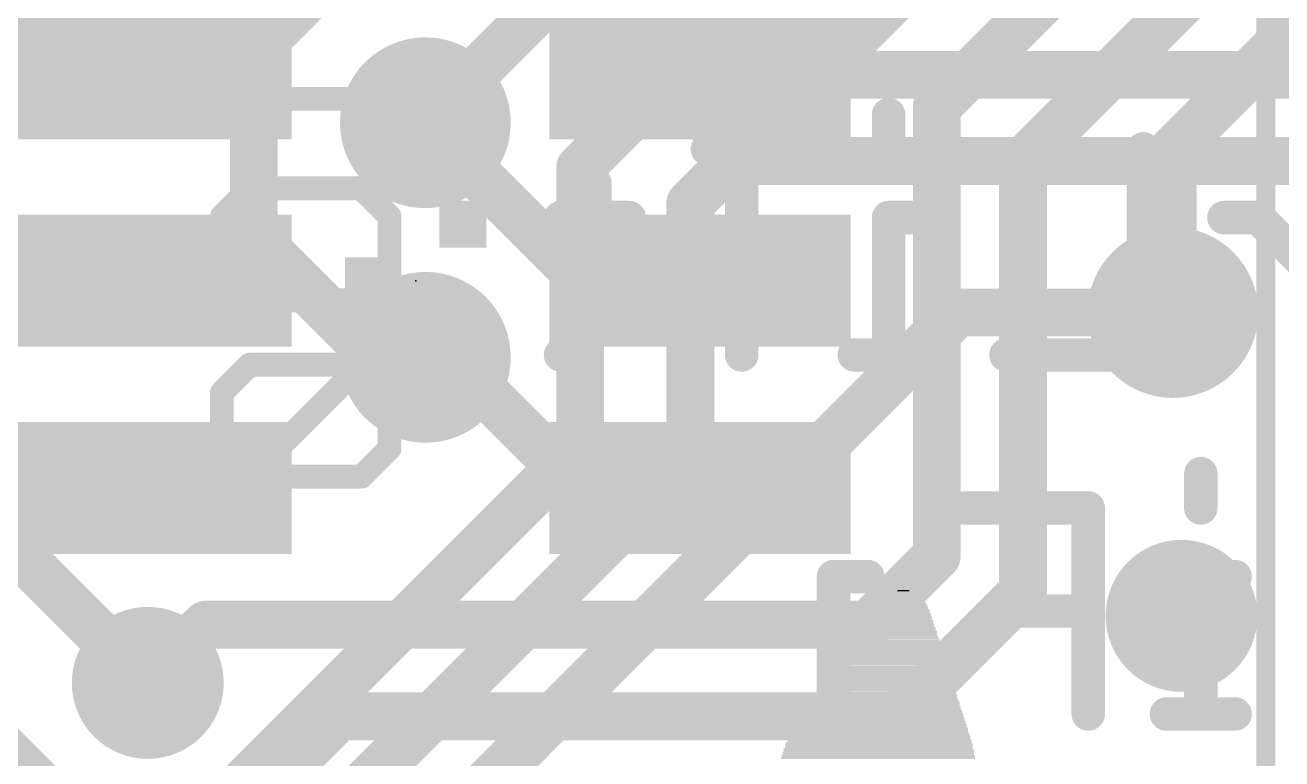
# Model space of a CAD drawing. Extents: x -0.1 to 35.6, y -0.1 to 17.9.
# Drawn here: x 14.97 to 21.64, y 9.88 to 13.78 of the extents above; entities that cross this region are included whole.
import ezdxf

# ---------------------------------------------------------------- set-up
doc = ezdxf.new("R2010")
doc.units = 0
for name, color, linetype in [('1', 12, 'CONTINUOUS'), ('16', 5, 'CONTINUOUS'), ('18', 110, 'CONTINUOUS'), ('21', 40, 'CONTINUOUS'), ('22', 6, 'CONTINUOUS'), ('23', 40, 'CONTINUOUS')]:
    doc.layers.add(name, color=color, linetype=linetype)

# ---------------------------------------------------------------- blocks, each defined once
blk = doc.blocks.new('RECT')
blk.add_solid([(-0.5, -0.5), (0.5, -0.5), (-0.5, 0.5), (0.5, 0.5)])
blk = doc.blocks.new('ROUNDV')
at = {"const_width": 0.5}
blk.add_lwpolyline([(0, -0.25, 1), (0, 0.25, 1), (0, -0.25)], format="xyb", dxfattribs=at)

msp = doc.modelspace()

# ---------------------------------------------------------------- linework, layer by layer
at = {"layer": '1', "const_width": 0.254}
for points in [[(21.0015, 15.3357), (19.1864, 13.5206)], [(21.344, 14.8785), (19.8086, 13.3432)], [(21.6338, 14.4213), (20.2658, 13.0533)], [(21.8682, 13.9202), (21.0615, 13.1135)], [(15.5854, 13.5206), (14.6962, 13.5206)], [(19.1864, 13.5206), (18.5514, 13.5206)], [(19.8086, 13.3432), (19.8086, 10.9608)], [(17.9324, 12.4206), (17.0942, 13.2588)], [(21.0615, 13.1135), (21.0615, 12.252)], [(20.2658, 13.0533), (20.2658, 10.7714)], [(15.5854, 12.4206), (14.7382, 12.4206)], [(18.5514, 12.4206), (17.9324, 12.4206)], [(17.0942, 12.0142), (17.2228, 12.0142)], [(17.9164, 11.3206), (17.2228, 12.0142)], [(15.5854, 11.3206), (14.6964, 11.3206)], [(18.5514, 11.3206), (17.9164, 11.3206)], [(19.4436, 10.5958), (19.8086, 10.9608)], [(20.2658, 10.7714), (19.6036, 10.1092)], [(15.621, 10.287), (15.9298, 10.5958)], [(19.4436, 10.5958), (15.9298, 10.5958)], [(16.637, 10.1092), (15.748, 9.2202)], [(19.6036, 10.1092), (16.637, 10.1092)]]:
    msp.add_lwpolyline(points, dxfattribs=at)
at = {"layer": '1', "const_width": 0.127}
for points in [[(15.5854, 13.4571, 1), (15.5854, 13.5841)], [(18.5514, 13.5841, 1), (18.5514, 13.4571)], [(19.1415, 13.5655, 1), (19.2313, 13.4757)], [(19.1864, 13.4571, 1), (19.1864, 13.5841)], [(19.8721, 13.3432, 1), (19.7451, 13.3432)], [(19.7637, 13.3881, 1), (19.8535, 13.2983)], [(17.1391, 13.3037, 1), (17.0493, 13.2139)], [(21.125, 13.1135, 1), (20.998, 13.1135)], [(21.0166, 13.1584, 1), (21.1064, 13.0686)], [(20.3293, 13.0533, 1), (20.2023, 13.0533)], [(20.2209, 13.0982, 1), (20.3107, 13.0084)], [(15.5854, 12.3571, 1), (15.5854, 12.4841)], [(17.9324, 12.4841, 1), (17.9324, 12.3571)], [(18.5514, 12.3571, 1), (18.5514, 12.4841)], [(17.8875, 12.3757, 1), (17.9773, 12.4655)], [(20.998, 12.252, 1), (21.125, 12.252)], [(17.0942, 12.0777, 1), (17.0942, 11.9507)], [(17.2677, 12.0591, 1), (17.1779, 11.9693)], [(17.2228, 11.9507, 1), (17.2228, 12.0777)], [(15.5854, 11.2571, 1), (15.5854, 11.3841)], [(17.9164, 11.3841, 1), (17.9164, 11.2571)], [(17.8715, 11.2757, 1), (17.9613, 11.3655)], [(18.5514, 11.2571, 1), (18.5514, 11.3841)], [(19.8535, 10.9159, 1), (19.7637, 11.0057)], [(19.7451, 10.9608, 1), (19.8721, 10.9608)], [(20.3107, 10.7265, 1), (20.2209, 10.8163)], [(20.2023, 10.7714, 1), (20.3293, 10.7714)], [(15.9298, 10.6593, 1), (15.9298, 10.5323)], [(15.9747, 10.5509, 1), (15.8849, 10.6407)], [(19.3987, 10.6407, 1), (19.4885, 10.5509)], [(19.4436, 10.5323, 1), (19.4436, 10.6593)], [(15.5761, 10.3319, 1), (15.6659, 10.2421)], [(16.637, 10.1727, 1), (16.637, 10.0457)], [(16.6819, 10.0643, 1), (16.5921, 10.1541)], [(19.5587, 10.1541, 1), (19.6485, 10.0643)], [(19.6036, 10.0457, 1), (19.6036, 10.1727)]]:
    msp.add_lwpolyline(points, format="xyb", dxfattribs=at)
at = {"layer": '16', "const_width": 0.254}
for points in [[(16.9769, 14.4272), (16.1838, 13.6341)], [(17.8054, 13.97), (17.0942, 13.2588)], [(16.1838, 13.6341), (16.1838, 12.6549)], [(17.9159, 13.0199), (18.4088, 13.5128)], [(28.2323, 13.5128), (18.4088, 13.5128)], [(17.9159, 11.5426), (17.9159, 13.0199)], [(18.5001, 12.8305), (18.7252, 13.0556)], [(18.7252, 13.0556), (28.4216, 13.0556)], [(18.5001, 11.4802), (18.5001, 12.8305)], [(16.8245, 12.0142), (16.1838, 12.6549)], [(19.9185, 12.252), (16.1207, 8.4542)], [(21.0615, 12.252), (19.9185, 12.252)], [(17.0942, 12.0142), (16.8245, 12.0142)], [(15.621, 10.287), (14.351, 11.557)], [(15.8689, 9.4956), (17.9159, 11.5426)], [(16.0583, 9.0384), (18.5001, 11.4802)], [(13.4882, 11.3098), (15.3024, 9.4956)]]:
    msp.add_lwpolyline(points, dxfattribs=at)
at = {"layer": '16', "const_width": 0.127}
for points in [[(16.2473, 13.6341, 1), (16.1203, 13.6341)], [(16.1389, 13.679, 1), (16.2287, 13.5892)], [(18.4088, 13.5763, 1), (18.4088, 13.4493)], [(18.4537, 13.4679, 1), (18.3639, 13.5577)], [(17.0493, 13.3037, 1), (17.1391, 13.2139)], [(17.9794, 13.0199, 1), (17.8524, 13.0199)], [(18.7252, 13.1191, 1), (18.7252, 12.9921)], [(18.7701, 13.0107, 1), (18.6803, 13.1005)], [(17.871, 13.0648, 1), (17.9608, 12.975)], [(18.5636, 12.8305, 1), (18.4366, 12.8305)], [(18.4552, 12.8754, 1), (18.545, 12.7856)], [(16.2287, 12.6998, 1), (16.1389, 12.61)], [(16.1203, 12.6549, 1), (16.2473, 12.6549)], [(19.9185, 12.3155, 1), (19.9185, 12.1885)], [(19.9634, 12.2071, 1), (19.8736, 12.2969)], [(21.0615, 12.1885, 1), (21.0615, 12.3155)], [(16.8245, 12.0777, 1), (16.8245, 11.9507)], [(17.0942, 11.9507, 1), (17.0942, 12.0777)], [(16.7796, 11.9693, 1), (16.8694, 12.0591)], [(17.8524, 11.5426, 1), (17.9794, 11.5426)], [(17.9608, 11.4977, 1), (17.871, 11.5875)], [(18.545, 11.4353, 1), (18.4552, 11.5251)], [(18.4366, 11.4802, 1), (18.5636, 11.4802)], [(15.5761, 10.2421, 1), (15.6659, 10.3319)]]:
    msp.add_lwpolyline(points, format="xyb", dxfattribs=at)
at = {"layer": '21'}
for points, const_width in [([(21.555, 3.89), (21.555, 13.89)], 0.1), ([(17.9089, 10.5901), (16.1779, 10.5901)], 0.2032)]:
    msp.add_lwpolyline(points, dxfattribs=dict(at, const_width=const_width))
at = {"layer": '21', "const_width": 0.1016}
for points in [[(16.1779, 10.6409, 1), (16.1779, 10.5393)], [(17.9089, 10.5393, 1), (17.9089, 10.6409)]]:
    msp.add_lwpolyline(points, format="xyb", dxfattribs=at)
at = {"layer": '22'}
for points, const_width in [([(16.0139, 13.5341), (16.0139, 13.2375)], 0.127), ([(16.9037, 13.5341), (16.9037, 13.2375)], 0.127), ([(16.9037, 13.3858), (16.0139, 13.3858)], 0.127), ([(19.5529, 13.3022), (19.5529, 13.12)], 0.1778), ([(18.7733, 12.9378), (18.5911, 13.12)], 0.1778), ([(20.9045, 13.12), (20.9045, 12.0269)], 0.1778), ([(17.9937, 12.9378), (17.9937, 12.2091)], 0.1778), ([(18.7733, 12.0269), (18.7733, 12.9378)], 0.1778), ([(16.0139, 12.7621), (16.1622, 12.9104)], 0.127), ([(16.1622, 12.9104), (16.7554, 12.9104)], 0.127), ([(16.7554, 12.9104), (16.9037, 12.7621)], 0.127), ([(16.0139, 12.4655), (16.0139, 12.7621)], 0.127), ([(16.9037, 12.7621), (16.9037, 12.4655)], 0.127), ([(18.1759, 12.7557), (17.8115, 12.7557)], 0.1778), ([(19.7351, 12.7557), (19.5529, 12.7557)], 0.1778), ([(19.5529, 12.7557), (19.5529, 12.0269)], 0.1778), ([(21.5146, 12.7557), (21.3324, 12.7557)], 0.1778), ([(21.879, 12.3913), (21.5146, 12.7557)], 0.1778), ([(18.9555, 12.5735), (18.5911, 12.5735)], 0.1778), ([(16.1622, 12.3172), (16.0139, 12.4655)], 0.127), ([(16.9037, 12.4655), (16.7554, 12.3172)], 0.127), ([(16.7554, 12.3172), (16.1622, 12.3172)], 0.127), ([(17.9937, 12.2091), (17.8115, 12.0269)], 0.1778), ([(19.7351, 12.0269), (19.3707, 12.0269)], 0.1778), ([(20.9045, 12.0269), (20.1757, 12.0269)], 0.1778), ([(16.1622, 11.9749), (16.0139, 11.8266)], 0.127), ([(16.7554, 11.9749), (16.1622, 11.9749)], 0.127), ([(16.7554, 11.9749), (16.1622, 11.3817)], 0.127), ([(16.9037, 11.8266), (16.7554, 11.9749)], 0.127), ([(16.0139, 11.8266), (16.0139, 11.53)], 0.127), ([(16.9037, 11.53), (16.9037, 11.8266)], 0.127), ([(16.0139, 11.53), (16.1622, 11.3817)], 0.127), ([(16.7554, 11.3817), (16.9037, 11.53)], 0.127), ([(19.2605, 11.3972), (19.2605, 11.215)], 0.1778), ([(21.2095, 11.3972), (21.2095, 11.215)], 0.1778), ([(16.1622, 11.3817), (16.7554, 11.3817)], 0.127), ([(20.6121, 11.215), (19.8834, 11.215)], 0.1778), ([(20.6121, 10.1219), (20.6121, 11.215)], 0.1778), ([(19.4427, 10.8507), (19.2605, 10.8507)], 0.1778), ([(19.2605, 10.8507), (19.2605, 10.1219)], 0.1778), ([(21.3917, 10.8507), (21.2095, 10.8507)], 0.1778), ([(21.2095, 10.8507), (21.2095, 10.1219)], 0.1778), ([(20.6121, 10.6685), (20.2477, 10.6685)], 0.1778), ([(19.4427, 10.1219), (19.0783, 10.1219)], 0.1778), ([(21.3917, 10.1219), (21.0273, 10.1219)], 0.1778)]:
    msp.add_lwpolyline(points, dxfattribs=dict(at, const_width=const_width))
for points, const_width in [([(16.0457, 13.5341, 1), (15.9822, 13.5341)], 0.0635), ([(16.9354, 13.5341, 1), (16.872, 13.5341)], 0.0635), ([(16.0139, 13.4175, 1), (16.0139, 13.354)], 0.0635), ([(16.9037, 13.354, 1), (16.9037, 13.4175)], 0.0635), ([(19.5973, 13.3022, 1), (19.5084, 13.3022)], 0.0889), ([(15.9822, 13.2375, 1), (16.0457, 13.2375)], 0.0635), ([(16.872, 13.2375, 1), (16.9354, 13.2375)], 0.0635), ([(18.6225, 13.1515, 1), (18.5597, 13.0886)], 0.0889), ([(20.9489, 13.12, 1), (20.86, 13.12)], 0.0889), ([(19.5084, 13.12, 1), (19.5973, 13.12)], 0.0889), ([(18.0381, 12.9378, 1), (17.9492, 12.9378)], 0.0889), ([(18.8177, 12.9378, 1), (18.7288, 12.9378)], 0.0889), ([(18.7418, 12.9064, 1), (18.8047, 12.9693)], 0.0889), ([(16.1622, 12.9421, 1), (16.1622, 12.8786)], 0.0635), ([(16.1847, 12.8879, 1), (16.1398, 12.9328)], 0.0635), ([(16.7779, 12.9328, 1), (16.733, 12.8879)], 0.0635), ([(16.7554, 12.8786, 1), (16.7554, 12.9421)], 0.0635), ([(16.0457, 12.7621, 1), (15.9822, 12.7621)], 0.0635), ([(15.9915, 12.7845, 1), (16.0364, 12.7396)], 0.0635), ([(16.9354, 12.7621, 1), (16.872, 12.7621)], 0.0635), ([(16.8812, 12.7396, 1), (16.9262, 12.7845)], 0.0635), ([(17.8115, 12.8001, 1), (17.8115, 12.7112)], 0.0889), ([(18.1759, 12.7112, 1), (18.1759, 12.8001)], 0.0889), ([(19.5973, 12.7557, 1), (19.5084, 12.7557)], 0.0889), ([(19.5529, 12.8001, 1), (19.5529, 12.7112)], 0.0889), ([(19.7351, 12.7112, 1), (19.7351, 12.8001)], 0.0889), ([(21.3324, 12.8001, 1), (21.3324, 12.7112)], 0.0889), ([(21.546, 12.7871, 1), (21.4832, 12.7242)], 0.0889), ([(21.5146, 12.7112, 1), (21.5146, 12.8001)], 0.0889), ([(18.5911, 12.6179, 1), (18.5911, 12.529)], 0.0889), ([(18.9555, 12.529, 1), (18.9555, 12.6179)], 0.0889), ([(16.0364, 12.488, 1), (15.9915, 12.4431)], 0.0635), ([(15.9822, 12.4655, 1), (16.0457, 12.4655)], 0.0635), ([(16.872, 12.4655, 1), (16.9354, 12.4655)], 0.0635), ([(16.9262, 12.4431, 1), (16.8812, 12.488)], 0.0635), ([(16.1622, 12.349, 1), (16.1622, 12.2855)], 0.0635), ([(16.1398, 12.2948, 1), (16.1847, 12.3397)], 0.0635), ([(16.733, 12.3397, 1), (16.7779, 12.2948)], 0.0635), ([(16.7554, 12.2855, 1), (16.7554, 12.349)], 0.0635), ([(18.0251, 12.1777, 1), (17.9623, 12.2405)], 0.0889), ([(17.9492, 12.2091, 1), (18.0381, 12.2091)], 0.0889), ([(17.7801, 12.0583, 1), (17.8429, 11.9955)], 0.0889), ([(19.3707, 12.0714, 1), (19.3707, 11.9825)], 0.0889), ([(19.7351, 11.9825, 1), (19.7351, 12.0714)], 0.0889), ([(20.1757, 12.0714, 1), (20.1757, 11.9825)], 0.0889), ([(20.9045, 11.9825, 1), (20.9045, 12.0714)], 0.0889), ([(16.1622, 12.0066, 1), (16.1622, 11.9431)], 0.0635), ([(16.1847, 11.9524, 1), (16.1398, 11.9973)], 0.0635), ([(16.7779, 11.9973, 1), (16.733, 11.9524)], 0.0635), ([(16.7779, 11.9524, 1), (16.733, 11.9973)], 0.0635), ([(16.7554, 11.9431, 1), (16.7554, 12.0066)], 0.0635), ([(18.7288, 12.0269, 1), (18.8177, 12.0269)], 0.0889), ([(19.5084, 12.0269, 1), (19.5973, 12.0269)], 0.0889), ([(20.86, 12.0269, 1), (20.9489, 12.0269)], 0.0889), ([(16.0457, 11.8266, 1), (15.9822, 11.8266)], 0.0635), ([(15.9915, 11.849, 1), (16.0364, 11.8041)], 0.0635), ([(16.9354, 11.8266, 1), (16.872, 11.8266)], 0.0635), ([(16.8812, 11.8041, 1), (16.9262, 11.849)], 0.0635), ([(16.0364, 11.5524, 1), (15.9915, 11.5075)], 0.0635), ([(15.9822, 11.53, 1), (16.0457, 11.53)], 0.0635), ([(16.872, 11.53, 1), (16.9354, 11.53)], 0.0635), ([(16.9262, 11.5075, 1), (16.8812, 11.5524)], 0.0635), ([(19.305, 11.3972, 1), (19.2161, 11.3972)], 0.0889), ([(21.254, 11.3972, 1), (21.1651, 11.3972)], 0.0889), ([(16.1622, 11.4134, 1), (16.1622, 11.3499)], 0.0635), ([(16.1398, 11.4041, 1), (16.1847, 11.3592)], 0.0635), ([(16.1398, 11.3592, 1), (16.1847, 11.4041)], 0.0635), ([(16.733, 11.4041, 1), (16.7779, 11.3592)], 0.0635), ([(16.7554, 11.3499, 1), (16.7554, 11.4134)], 0.0635), ([(19.8834, 11.2595, 1), (19.8834, 11.1706)], 0.0889), ([(20.6566, 11.215, 1), (20.5677, 11.215)], 0.0889), ([(20.6121, 11.1706, 1), (20.6121, 11.2595)], 0.0889), ([(19.2161, 11.215, 1), (19.305, 11.215)], 0.0889), ([(21.1651, 11.215, 1), (21.254, 11.215)], 0.0889), ([(19.2605, 10.8951, 1), (19.2605, 10.8062)], 0.0889), ([(19.305, 10.8507, 1), (19.2161, 10.8507)], 0.0889), ([(19.4427, 10.8062, 1), (19.4427, 10.8951)], 0.0889), ([(21.254, 10.8507, 1), (21.1651, 10.8507)], 0.0889), ([(21.2095, 10.8951, 1), (21.2095, 10.8062)], 0.0889), ([(21.3917, 10.8062, 1), (21.3917, 10.8951)], 0.0889), ([(20.2477, 10.7129, 1), (20.2477, 10.624)], 0.0889), ([(20.6121, 10.624, 1), (20.6121, 10.7129)], 0.0889), ([(19.0783, 10.1663, 1), (19.0783, 10.0775)], 0.0889), ([(19.4427, 10.0775, 1), (19.4427, 10.1663)], 0.0889), ([(21.0273, 10.1663, 1), (21.0273, 10.0775)], 0.0889), ([(21.3917, 10.0775, 1), (21.3917, 10.1663)], 0.0889), ([(19.2161, 10.1219, 1), (19.305, 10.1219)], 0.0889), ([(20.5677, 10.1219, 1), (20.6566, 10.1219)], 0.0889), ([(21.1651, 10.1219, 1), (21.254, 10.1219)], 0.0889)]:
    msp.add_lwpolyline(points, format="xyb", dxfattribs=dict(at, const_width=const_width))
at = {"layer": '23'}
msp.add_point((17.0434, 12.4206), dxfattribs=at)

# ---------------------------------------------------------------- block references
at = {"layer": '1', "xscale": 0.7, "yscale": 1.6, "rotation": 270}
for p in [(15.5854, 13.5206), (18.5514, 13.5206), (15.5854, 12.4206), (18.5514, 12.4206), (15.5854, 11.3206), (18.5514, 11.3206)]:
    msp.add_blockref('RECT', p, dxfattribs=at)
at = {"layer": '18'}
for p, xscale, yscale in [((17.0942, 13.2588), 0.9064, 0.9064), ((17.0942, 13.2588), 0.9064, 0.9064), ((21.0615, 12.252), 0.9064, 0.9064), ((21.0615, 12.252), 0.9064, 0.9064), ((17.0942, 12.0142), 0.9064, 0.9064), ((17.0942, 12.0142), 0.9064, 0.9064), ((21.1074, 10.6426), 0.8064, 0.8064), ((21.1074, 10.6426), 0.8064, 0.8064), ((15.621, 10.287), 0.8064, 0.8064), ((15.621, 10.287), 0.8064, 0.8064)]:
    msp.add_blockref('ROUNDV', p, dxfattribs=dict(at, xscale=xscale, yscale=yscale))
at = {"layer": '21'}
for p, xscale, yscale in [((17.2934, 12.7206), 0.25, 0.25), ((16.7934, 12.4206), 0.25, 0.25), ((17.2934, 12.1206), 0.25, 0.25), ((19.6342, 10.7378), 0.1968, 0.0063), ((19.6342, 10.7442), 0.1842, 0.0064), ((19.6342, 10.7506), 0.1714, 0.0063), ((19.6374, 10.7569), 0.1524, 0.0064), ((19.6342, 10.7633), 0.1334, 0.0063), ((19.631, 10.7696), 0.1016, 0.0064), ((19.6311, 10.7759), 0.0635, 0.0063), ((19.6279, 10.6744), 0.2857, 0.0063), ((19.6279, 10.6807), 0.2731, 0.0064), ((19.6279, 10.6934), 0.2603, 0.0064), ((19.6311, 10.6871), 0.2667, 0.0063), ((19.631, 10.6997), 0.254, 0.0063), ((19.6311, 10.7061), 0.2413, 0.0064), ((19.6342, 10.7125), 0.235, 0.0063), ((19.6342, 10.7252), 0.2222, 0.0063), ((19.6342, 10.7188), 0.2222, 0.0064), ((19.6342, 10.7315), 0.2096, 0.0064), ((19.612, 10.6045), 0.3556, 0.0064), ((19.6151, 10.6109), 0.3493, 0.0063), ((19.6151, 10.6235), 0.3365, 0.0063), ((19.6183, 10.6172), 0.3429, 0.0064), ((19.6183, 10.6299), 0.3302, 0.0064), ((19.6215, 10.6363), 0.3238, 0.0063), ((19.6215, 10.649), 0.3112, 0.0063), ((19.6215, 10.6426), 0.3112, 0.0064), ((19.6247, 10.6553), 0.3048, 0.0064), ((19.6247, 10.668), 0.2921, 0.0064), ((19.6247, 10.6616), 0.2921, 0.0063), ((19.5993, 10.541), 0.4191, 0.0064), ((19.6025, 10.5537), 0.4127, 0.0064), ((19.6025, 10.5473), 0.4127, 0.0063), ((19.6056, 10.5601), 0.4064, 0.0063), ((19.6057, 10.5664), 0.3937, 0.0064), ((19.6088, 10.5791), 0.3874, 0.0064), ((19.6088, 10.5728), 0.3874, 0.0063), ((19.6088, 10.5854), 0.3746, 0.0063), ((19.612, 10.5982), 0.3683, 0.0063), ((19.612, 10.5918), 0.3683, 0.0064), ((19.5866, 10.4711), 0.4953, 0.0063), ((19.5898, 10.4775), 0.4889, 0.0064), ((19.5898, 10.4902), 0.4763, 0.0064), ((19.5898, 10.4839), 0.4763, 0.0063), ((19.593, 10.4966), 0.4699, 0.0063), ((19.5929, 10.5029), 0.4572, 0.0064), ((19.5961, 10.5156), 0.4508, 0.0064), ((19.5961, 10.5092), 0.4508, 0.0063), ((19.5993, 10.522), 0.4445, 0.0063), ((19.5993, 10.5347), 0.4318, 0.0063), ((19.5993, 10.5283), 0.4318, 0.0064), ((19.5739, 10.4077), 0.5588, 0.0063), ((19.577, 10.4204), 0.5525, 0.0063), ((19.577, 10.414), 0.5525, 0.0064), ((19.577, 10.4267), 0.5397, 0.0064), ((19.5802, 10.433), 0.5334, 0.0063), ((19.5802, 10.4458), 0.5207, 0.0063), ((19.5834, 10.4394), 0.527, 0.0064), ((19.5834, 10.4521), 0.5144, 0.0064), ((19.5834, 10.4648), 0.5016, 0.0064), ((19.5866, 10.4585), 0.508, 0.0063), ((19.5612, 10.3378), 0.635, 0.0064), ((19.5612, 10.3505), 0.6223, 0.0064), ((19.5644, 10.3442), 0.6287, 0.0063), ((19.5644, 10.3568), 0.6159, 0.0063), ((19.5675, 10.3632), 0.6096, 0.0064), ((19.5676, 10.3759), 0.5969, 0.0064), ((19.5676, 10.3696), 0.5969, 0.0063), ((19.5707, 10.3823), 0.5906, 0.0063), ((19.5707, 10.3886), 0.5778, 0.0064), ((19.5739, 10.4013), 0.5715, 0.0064), ((19.5739, 10.3949), 0.5715, 0.0063), ((19.5485, 10.2743), 0.6985, 0.0064), ((19.5485, 10.287), 0.6858, 0.0064), ((19.5517, 10.2806), 0.6921, 0.0063), ((19.5517, 10.2934), 0.6795, 0.0063), ((19.5517, 10.3061), 0.6667, 0.0063), ((19.5549, 10.2997), 0.6731, 0.0064), ((19.5548, 10.3124), 0.6604, 0.0064), ((19.558, 10.3187), 0.654, 0.0063), ((19.558, 10.3315), 0.6414, 0.0063), ((19.558, 10.3251), 0.6414, 0.0064), ((19.5326, 10.2045), 0.7684, 0.0063), ((19.5358, 10.2172), 0.762, 0.0063), ((19.5358, 10.2108), 0.762, 0.0064), ((19.5389, 10.2235), 0.7557, 0.0064), ((19.5389, 10.2299), 0.7429, 0.0063), ((19.5421, 10.2426), 0.7366, 0.0063), ((19.5421, 10.2362), 0.7366, 0.0064), ((19.5421, 10.2489), 0.7239, 0.0064), ((19.5453, 10.2553), 0.7176, 0.0063), ((19.5453, 10.268), 0.7048, 0.0063), ((19.5485, 10.2616), 0.7112, 0.0064), ((19.5199, 10.1473), 0.8318, 0.0064), ((19.5231, 10.141), 0.8382, 0.0063), ((19.5231, 10.1537), 0.8255, 0.0063), ((19.5263, 10.16), 0.8191, 0.0064), ((19.5263, 10.1727), 0.8065, 0.0064), ((19.5263, 10.1664), 0.8065, 0.0063), ((19.5295, 10.1791), 0.8001, 0.0063), ((19.5326, 10.1854), 0.7938, 0.0064), ((19.5326, 10.1981), 0.781, 0.0064), ((19.5326, 10.1918), 0.781, 0.0063), ((19.5104, 10.0775), 0.9017, 0.0063), ((19.5104, 10.0711), 0.9017, 0.0064), ((19.5136, 10.0838), 0.8953, 0.0064), ((19.5136, 10.0965), 0.8827, 0.0064), ((19.5136, 10.0902), 0.8827, 0.0063), ((19.5168, 10.1029), 0.8763, 0.0063), ((19.5167, 10.1156), 0.8636, 0.0063), ((19.5167, 10.1092), 0.8636, 0.0064), ((19.5168, 10.1283), 0.8509, 0.0063), ((19.5199, 10.1219), 0.8572, 0.0064), ((19.5199, 10.1346), 0.8446, 0.0064), ((19.504, 10.014), 0.9525, 0.0063), ((19.5072, 10.0076), 0.9588, 0.0064), ((19.504, 10.0267), 0.9398, 0.0063), ((19.5072, 10.0203), 0.9462, 0.0064), ((19.5072, 10.0394), 0.9334, 0.0063), ((19.5072, 10.033), 0.9334, 0.0064), ((19.5072, 10.0521), 0.9208, 0.0063), ((19.5104, 10.0457), 0.9271, 0.0064), ((19.5104, 10.0648), 0.9144, 0.0063), ((19.5104, 10.0584), 0.9144, 0.0064), ((19.4977, 9.9378), 1.0033, 0.0063), ((19.5008, 9.9568), 0.9969, 0.0064), ((19.5008, 9.9505), 0.9969, 0.0063), ((19.5008, 9.9441), 0.9969, 0.0064), ((19.5008, 9.9695), 0.9843, 0.0064), ((19.504, 9.9632), 0.9906, 0.0063), ((19.5008, 9.9886), 0.9715, 0.0063), ((19.504, 9.9822), 0.9779, 0.0064), ((19.504, 9.9759), 0.9779, 0.0063), ((19.504, 10.0013), 0.9652, 0.0063), ((19.504, 9.9949), 0.9652, 0.0064), ((19.4977, 9.8997), 1.0287, 0.0063), ((19.4977, 9.8933), 1.0287, 0.0064), ((19.4977, 9.887), 1.0287, 0.0063), ((19.4977, 9.9187), 1.016, 0.0064), ((19.4977, 9.9123), 1.016, 0.0063), ((19.4977, 9.906), 1.016, 0.0064), ((19.5008, 9.9314), 1.0097, 0.0064), ((19.5008, 9.9251), 1.0097, 0.0063)]:
    msp.add_blockref('RECT', p, dxfattribs=dict(at, xscale=xscale, yscale=yscale))

doc.saveas('drawing.dxf')
